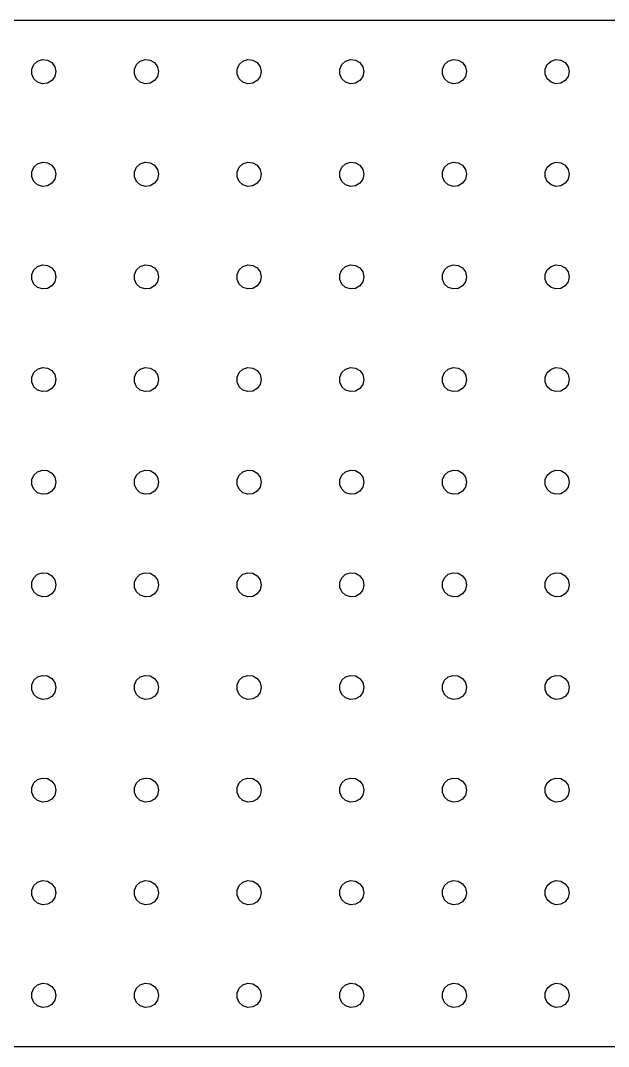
# Model space of a CAD drawing. Header units: metres. Extents: x 0 to 1714, y 0 to 1143.
# Drawn here: x 201 to 419.1, y 0.1 to 380.9 of the extents above; entities that cross this region are included whole.
import ezdxf

# ---------------------------------------------------------------- set-up
doc = ezdxf.new("R2010")
doc.units = ezdxf.units.M

msp = doc.modelspace()

# ---------------------------------------------------------------- linework, layer by layer
for p, q in [((559.859, 380.929), (11.6411, 380.929)), ((205.909, 364.595), (207.3, 365.847)), ((207.3, 365.847), (209.08, 366.425)), ((209.08, 366.425), (210.941, 366.23)), ((210.941, 366.23), (212.561, 365.294)), ((244.009, 364.595), (245.4, 365.847)), ((245.4, 365.847), (247.18, 366.425)), ((247.18, 366.425), (249.041, 366.23)), ((249.041, 366.23), (250.661, 365.294)), ((282.109, 364.595), (283.5, 365.847)), ((283.5, 365.847), (285.28, 366.425)), ((285.28, 366.425), (287.141, 366.23)), ((287.141, 366.23), (288.761, 365.294)), ((320.209, 364.595), (321.6, 365.847)), ((321.6, 365.847), (323.38, 366.425)), ((323.38, 366.425), (325.241, 366.23)), ((325.241, 366.23), (326.861, 365.294)), ((358.309, 364.595), (359.7, 365.847)), ((359.7, 365.847), (361.48, 366.425)), ((361.48, 366.425), (363.341, 366.23)), ((363.341, 366.23), (364.961, 365.294)), ((396.409, 364.595), (397.8, 365.847)), ((397.8, 365.847), (399.58, 366.425)), ((399.58, 366.425), (401.441, 366.23)), ((401.441, 366.23), (403.061, 365.294)), ((205.148, 362.886), (205.909, 364.595)), ((205.148, 361.014), (205.148, 362.886)), ((212.561, 365.294), (213.661, 363.78)), ((213.661, 363.78), (214.05, 361.95)), ((214.05, 361.95), (213.661, 360.12)), ((243.248, 362.886), (244.009, 364.595)), ((243.248, 361.014), (243.248, 362.886)), ((250.661, 365.294), (251.761, 363.78)), ((251.761, 363.78), (252.15, 361.95)), ((252.15, 361.95), (251.761, 360.12)), ((281.348, 362.886), (282.109, 364.595)), ((281.348, 361.014), (281.348, 362.886)), ((288.761, 365.294), (289.861, 363.78)), ((289.861, 363.78), (290.25, 361.95)), ((290.25, 361.95), (289.861, 360.12)), ((319.448, 362.886), (320.209, 364.595)), ((319.448, 361.014), (319.448, 362.886)), ((326.861, 365.294), (327.961, 363.78)), ((327.961, 363.78), (328.35, 361.95)), ((328.35, 361.95), (327.961, 360.12)), ((357.548, 362.886), (358.309, 364.595)), ((357.548, 361.014), (357.548, 362.886)), ((364.961, 365.294), (366.061, 363.78)), ((366.061, 363.78), (366.45, 361.95)), ((366.45, 361.95), (366.061, 360.12)), ((395.648, 362.886), (396.409, 364.595)), ((395.648, 361.014), (395.648, 362.886)), ((403.061, 365.294), (404.161, 363.78)), ((404.161, 363.78), (404.55, 361.95)), ((404.55, 361.95), (404.161, 360.12)), ((205.909, 359.305), (205.148, 361.014)), ((207.3, 358.053), (205.909, 359.305)), ((209.08, 357.475), (207.3, 358.053)), ((212.561, 358.606), (210.941, 357.67)), ((213.661, 360.12), (212.561, 358.606)), ((244.009, 359.305), (243.248, 361.014)), ((245.4, 358.053), (244.009, 359.305)), ((247.18, 357.475), (245.4, 358.053)), ((250.661, 358.606), (249.041, 357.67)), ((251.761, 360.12), (250.661, 358.606)), ((282.109, 359.305), (281.348, 361.014)), ((283.5, 358.053), (282.109, 359.305)), ((285.28, 357.475), (283.5, 358.053)), ((288.761, 358.606), (287.141, 357.67)), ((289.861, 360.12), (288.761, 358.606)), ((320.209, 359.305), (319.448, 361.014)), ((321.6, 358.053), (320.209, 359.305)), ((323.38, 357.475), (321.6, 358.053)), ((326.861, 358.606), (325.241, 357.67)), ((327.961, 360.12), (326.861, 358.606)), ((358.309, 359.305), (357.548, 361.014)), ((359.7, 358.053), (358.309, 359.305)), ((361.48, 357.475), (359.7, 358.053)), ((364.961, 358.606), (363.341, 357.67)), ((366.061, 360.12), (364.961, 358.606)), ((396.409, 359.305), (395.648, 361.014)), ((397.8, 358.053), (396.409, 359.305)), ((399.58, 357.475), (397.8, 358.053)), ((403.061, 358.606), (401.441, 357.67)), ((404.161, 360.12), (403.061, 358.606)), ((210.941, 357.67), (209.08, 357.475)), ((249.041, 357.67), (247.18, 357.475)), ((287.141, 357.67), (285.28, 357.475)), ((325.241, 357.67), (323.38, 357.475)), ((363.341, 357.67), (361.48, 357.475)), ((401.441, 357.67), (399.58, 357.475)), ((205.909, 326.495), (207.3, 327.747)), ((207.3, 327.747), (209.08, 328.325)), ((209.08, 328.325), (210.941, 328.13)), ((210.941, 328.13), (212.561, 327.194)), ((244.009, 326.495), (245.4, 327.747)), ((245.4, 327.747), (247.18, 328.325)), ((247.18, 328.325), (249.041, 328.13)), ((249.041, 328.13), (250.661, 327.194)), ((282.109, 326.495), (283.5, 327.747)), ((283.5, 327.747), (285.28, 328.325)), ((285.28, 328.325), (287.141, 328.13)), ((287.141, 328.13), (288.761, 327.194)), ((320.209, 326.495), (321.6, 327.747)), ((321.6, 327.747), (323.38, 328.325)), ((323.38, 328.325), (325.241, 328.13)), ((325.241, 328.13), (326.861, 327.194)), ((358.309, 326.495), (359.7, 327.747)), ((359.7, 327.747), (361.48, 328.325)), ((361.48, 328.325), (363.341, 328.13)), ((363.341, 328.13), (364.961, 327.194)), ((396.409, 326.495), (397.8, 327.747)), ((397.8, 327.747), (399.58, 328.325)), ((399.58, 328.325), (401.441, 328.13)), ((401.441, 328.13), (403.061, 327.194)), ((205.148, 324.786), (205.909, 326.495)), ((205.148, 322.914), (205.148, 324.786)), ((212.561, 327.194), (213.661, 325.68)), ((213.661, 325.68), (214.05, 323.85)), ((214.05, 323.85), (213.661, 322.02)), ((243.248, 324.786), (244.009, 326.495)), ((243.248, 322.914), (243.248, 324.786)), ((250.661, 327.194), (251.761, 325.68)), ((251.761, 325.68), (252.15, 323.85)), ((252.15, 323.85), (251.761, 322.02)), ((281.348, 324.786), (282.109, 326.495)), ((281.348, 322.914), (281.348, 324.786)), ((288.761, 327.194), (289.861, 325.68)), ((289.861, 325.68), (290.25, 323.85)), ((290.25, 323.85), (289.861, 322.02)), ((319.448, 324.786), (320.209, 326.495)), ((319.448, 322.914), (319.448, 324.786)), ((326.861, 327.194), (327.961, 325.68)), ((327.961, 325.68), (328.35, 323.85)), ((328.35, 323.85), (327.961, 322.02)), ((357.548, 324.786), (358.309, 326.495)), ((357.548, 322.914), (357.548, 324.786)), ((364.961, 327.194), (366.061, 325.68)), ((366.061, 325.68), (366.45, 323.85)), ((366.45, 323.85), (366.061, 322.02)), ((395.648, 324.786), (396.409, 326.495)), ((395.648, 322.914), (395.648, 324.786)), ((403.061, 327.194), (404.161, 325.68)), ((404.161, 325.68), (404.55, 323.85)), ((404.55, 323.85), (404.161, 322.02)), ((205.909, 321.205), (205.148, 322.914)), ((207.3, 319.953), (205.909, 321.205)), ((209.08, 319.375), (207.3, 319.953)), ((212.561, 320.506), (210.941, 319.57)), ((213.661, 322.02), (212.561, 320.506)), ((244.009, 321.205), (243.248, 322.914)), ((245.4, 319.953), (244.009, 321.205)), ((247.18, 319.375), (245.4, 319.953)), ((250.661, 320.506), (249.041, 319.57)), ((251.761, 322.02), (250.661, 320.506)), ((282.109, 321.205), (281.348, 322.914)), ((283.5, 319.953), (282.109, 321.205)), ((285.28, 319.375), (283.5, 319.953)), ((288.761, 320.506), (287.141, 319.57)), ((289.861, 322.02), (288.761, 320.506)), ((320.209, 321.205), (319.448, 322.914)), ((321.6, 319.953), (320.209, 321.205)), ((323.38, 319.375), (321.6, 319.953)), ((326.861, 320.506), (325.241, 319.57)), ((327.961, 322.02), (326.861, 320.506)), ((358.309, 321.205), (357.548, 322.914)), ((359.7, 319.953), (358.309, 321.205)), ((361.48, 319.375), (359.7, 319.953)), ((364.961, 320.506), (363.341, 319.57)), ((366.061, 322.02), (364.961, 320.506)), ((396.409, 321.205), (395.648, 322.914)), ((397.8, 319.953), (396.409, 321.205)), ((399.58, 319.375), (397.8, 319.953)), ((403.061, 320.506), (401.441, 319.57)), ((404.161, 322.02), (403.061, 320.506)), ((210.941, 319.57), (209.08, 319.375)), ((249.041, 319.57), (247.18, 319.375)), ((287.141, 319.57), (285.28, 319.375)), ((325.241, 319.57), (323.38, 319.375)), ((363.341, 319.57), (361.48, 319.375)), ((401.441, 319.57), (399.58, 319.375)), ((205.909, 288.395), (207.3, 289.647)), ((207.3, 289.647), (209.08, 290.225)), ((209.08, 290.225), (210.941, 290.03)), ((210.941, 290.03), (212.561, 289.094)), ((244.009, 288.395), (245.4, 289.647)), ((245.4, 289.647), (247.18, 290.225)), ((247.18, 290.225), (249.041, 290.03)), ((249.041, 290.03), (250.661, 289.094)), ((282.109, 288.395), (283.5, 289.647)), ((283.5, 289.647), (285.28, 290.225)), ((285.28, 290.225), (287.141, 290.03)), ((287.141, 290.03), (288.761, 289.094)), ((320.209, 288.395), (321.6, 289.647)), ((321.6, 289.647), (323.38, 290.225)), ((323.38, 290.225), (325.241, 290.03)), ((325.241, 290.03), (326.861, 289.094)), ((358.309, 288.395), (359.7, 289.647)), ((359.7, 289.647), (361.48, 290.225)), ((361.48, 290.225), (363.341, 290.03)), ((363.341, 290.03), (364.961, 289.094)), ((396.409, 288.395), (397.8, 289.647)), ((397.8, 289.647), (399.58, 290.225)), ((399.58, 290.225), (401.441, 290.03)), ((401.441, 290.03), (403.061, 289.094)), ((205.148, 286.686), (205.909, 288.395)), ((205.148, 284.814), (205.148, 286.686)), ((212.561, 289.094), (213.661, 287.58)), ((213.661, 287.58), (214.05, 285.75)), ((214.05, 285.75), (213.661, 283.92)), ((243.248, 286.686), (244.009, 288.395)), ((243.248, 284.814), (243.248, 286.686)), ((250.661, 289.094), (251.761, 287.58)), ((251.761, 287.58), (252.15, 285.75)), ((252.15, 285.75), (251.761, 283.92)), ((281.348, 286.686), (282.109, 288.395)), ((281.348, 284.814), (281.348, 286.686)), ((288.761, 289.094), (289.861, 287.58)), ((289.861, 287.58), (290.25, 285.75)), ((290.25, 285.75), (289.861, 283.92)), ((319.448, 286.686), (320.209, 288.395)), ((319.448, 284.814), (319.448, 286.686)), ((326.861, 289.094), (327.961, 287.58)), ((327.961, 287.58), (328.35, 285.75)), ((328.35, 285.75), (327.961, 283.92)), ((357.548, 286.686), (358.309, 288.395)), ((357.548, 284.814), (357.548, 286.686)), ((364.961, 289.094), (366.061, 287.58)), ((366.061, 287.58), (366.45, 285.75)), ((366.45, 285.75), (366.061, 283.92)), ((395.648, 286.686), (396.409, 288.395)), ((395.648, 284.814), (395.648, 286.686)), ((403.061, 289.094), (404.161, 287.58)), ((404.161, 287.58), (404.55, 285.75)), ((404.55, 285.75), (404.161, 283.92)), ((205.909, 283.105), (205.148, 284.814)), ((207.3, 281.853), (205.909, 283.105)), ((209.08, 281.275), (207.3, 281.853)), ((212.561, 282.406), (210.941, 281.47)), ((213.661, 283.92), (212.561, 282.406)), ((244.009, 283.105), (243.248, 284.814)), ((245.4, 281.853), (244.009, 283.105)), ((247.18, 281.275), (245.4, 281.853)), ((250.661, 282.406), (249.041, 281.47)), ((251.761, 283.92), (250.661, 282.406)), ((282.109, 283.105), (281.348, 284.814)), ((283.5, 281.853), (282.109, 283.105)), ((285.28, 281.275), (283.5, 281.853)), ((288.761, 282.406), (287.141, 281.47)), ((289.861, 283.92), (288.761, 282.406)), ((320.209, 283.105), (319.448, 284.814)), ((321.6, 281.853), (320.209, 283.105)), ((323.38, 281.275), (321.6, 281.853)), ((326.861, 282.406), (325.241, 281.47)), ((327.961, 283.92), (326.861, 282.406)), ((358.309, 283.105), (357.548, 284.814)), ((359.7, 281.853), (358.309, 283.105)), ((361.48, 281.275), (359.7, 281.853)), ((364.961, 282.406), (363.341, 281.47)), ((366.061, 283.92), (364.961, 282.406)), ((396.409, 283.105), (395.648, 284.814)), ((397.8, 281.853), (396.409, 283.105)), ((399.58, 281.275), (397.8, 281.853)), ((403.061, 282.406), (401.441, 281.47)), ((404.161, 283.92), (403.061, 282.406)), ((210.941, 281.47), (209.08, 281.275)), ((249.041, 281.47), (247.18, 281.275)), ((287.141, 281.47), (285.28, 281.275)), ((325.241, 281.47), (323.38, 281.275)), ((363.341, 281.47), (361.48, 281.275)), ((401.441, 281.47), (399.58, 281.275)), ((205.909, 250.295), (207.3, 251.547)), ((207.3, 251.547), (209.08, 252.125)), ((209.08, 252.125), (210.941, 251.93)), ((210.941, 251.93), (212.561, 250.994)), ((244.009, 250.295), (245.4, 251.547)), ((245.4, 251.547), (247.18, 252.125)), ((247.18, 252.125), (249.041, 251.93)), ((249.041, 251.93), (250.661, 250.994)), ((282.109, 250.295), (283.5, 251.547)), ((283.5, 251.547), (285.28, 252.125)), ((285.28, 252.125), (287.141, 251.93)), ((287.141, 251.93), (288.761, 250.994)), ((320.209, 250.295), (321.6, 251.547)), ((321.6, 251.547), (323.38, 252.125)), ((323.38, 252.125), (325.241, 251.93)), ((325.241, 251.93), (326.861, 250.994)), ((358.309, 250.295), (359.7, 251.547)), ((359.7, 251.547), (361.48, 252.125)), ((361.48, 252.125), (363.341, 251.93)), ((363.341, 251.93), (364.961, 250.994)), ((396.409, 250.295), (397.8, 251.547)), ((397.8, 251.547), (399.58, 252.125)), ((399.58, 252.125), (401.441, 251.93)), ((401.441, 251.93), (403.061, 250.994)), ((205.148, 248.586), (205.909, 250.295)), ((205.148, 246.714), (205.148, 248.586)), ((212.561, 250.994), (213.661, 249.48)), ((213.661, 249.48), (214.05, 247.65)), ((214.05, 247.65), (213.661, 245.82)), ((243.248, 248.586), (244.009, 250.295)), ((243.248, 246.714), (243.248, 248.586)), ((250.661, 250.994), (251.761, 249.48)), ((251.761, 249.48), (252.15, 247.65)), ((252.15, 247.65), (251.761, 245.82)), ((281.348, 248.586), (282.109, 250.295)), ((281.348, 246.714), (281.348, 248.586)), ((288.761, 250.994), (289.861, 249.48)), ((289.861, 249.48), (290.25, 247.65)), ((290.25, 247.65), (289.861, 245.82)), ((319.448, 248.586), (320.209, 250.295)), ((319.448, 246.714), (319.448, 248.586)), ((326.861, 250.994), (327.961, 249.48)), ((327.961, 249.48), (328.35, 247.65)), ((328.35, 247.65), (327.961, 245.82)), ((357.548, 248.586), (358.309, 250.295)), ((357.548, 246.714), (357.548, 248.586)), ((364.961, 250.994), (366.061, 249.48)), ((366.061, 249.48), (366.45, 247.65)), ((366.45, 247.65), (366.061, 245.82)), ((395.648, 248.586), (396.409, 250.295)), ((395.648, 246.714), (395.648, 248.586)), ((403.061, 250.994), (404.161, 249.48)), ((404.161, 249.48), (404.55, 247.65)), ((404.55, 247.65), (404.161, 245.82)), ((205.909, 245.005), (205.148, 246.714)), ((207.3, 243.753), (205.909, 245.005)), ((209.08, 243.175), (207.3, 243.753)), ((212.561, 244.306), (210.941, 243.37)), ((213.661, 245.82), (212.561, 244.306)), ((244.009, 245.005), (243.248, 246.714)), ((245.4, 243.753), (244.009, 245.005)), ((247.18, 243.175), (245.4, 243.753)), ((250.661, 244.306), (249.041, 243.37)), ((251.761, 245.82), (250.661, 244.306)), ((282.109, 245.005), (281.348, 246.714)), ((283.5, 243.753), (282.109, 245.005)), ((285.28, 243.175), (283.5, 243.753)), ((288.761, 244.306), (287.141, 243.37)), ((289.861, 245.82), (288.761, 244.306)), ((320.209, 245.005), (319.448, 246.714)), ((321.6, 243.753), (320.209, 245.005)), ((323.38, 243.175), (321.6, 243.753)), ((326.861, 244.306), (325.241, 243.37)), ((327.961, 245.82), (326.861, 244.306)), ((358.309, 245.005), (357.548, 246.714)), ((359.7, 243.753), (358.309, 245.005)), ((361.48, 243.175), (359.7, 243.753)), ((364.961, 244.306), (363.341, 243.37)), ((366.061, 245.82), (364.961, 244.306)), ((396.409, 245.005), (395.648, 246.714)), ((397.8, 243.753), (396.409, 245.005)), ((399.58, 243.175), (397.8, 243.753)), ((403.061, 244.306), (401.441, 243.37)), ((404.161, 245.82), (403.061, 244.306)), ((210.941, 243.37), (209.08, 243.175)), ((249.041, 243.37), (247.18, 243.175)), ((287.141, 243.37), (285.28, 243.175)), ((325.241, 243.37), (323.38, 243.175)), ((363.341, 243.37), (361.48, 243.175)), ((401.441, 243.37), (399.58, 243.175)), ((205.909, 212.195), (207.3, 213.447)), ((207.3, 213.447), (209.08, 214.025)), ((209.08, 214.025), (210.941, 213.83)), ((210.941, 213.83), (212.561, 212.894)), ((244.009, 212.195), (245.4, 213.447)), ((245.4, 213.447), (247.18, 214.025)), ((247.18, 214.025), (249.041, 213.83)), ((249.041, 213.83), (250.661, 212.894)), ((282.109, 212.195), (283.5, 213.447)), ((283.5, 213.447), (285.28, 214.025)), ((285.28, 214.025), (287.141, 213.83)), ((287.141, 213.83), (288.761, 212.894)), ((320.209, 212.195), (321.6, 213.447)), ((321.6, 213.447), (323.38, 214.025)), ((323.38, 214.025), (325.241, 213.83)), ((325.241, 213.83), (326.861, 212.894)), ((358.309, 212.195), (359.7, 213.447)), ((359.7, 213.447), (361.48, 214.025)), ((361.48, 214.025), (363.341, 213.83)), ((363.341, 213.83), (364.961, 212.894)), ((396.409, 212.195), (397.8, 213.447)), ((397.8, 213.447), (399.58, 214.025)), ((399.58, 214.025), (401.441, 213.83)), ((401.441, 213.83), (403.061, 212.894)), ((205.148, 210.486), (205.909, 212.195)), ((205.148, 208.614), (205.148, 210.486)), ((212.561, 212.894), (213.661, 211.38)), ((213.661, 211.38), (214.05, 209.55)), ((214.05, 209.55), (213.661, 207.72)), ((243.248, 210.486), (244.009, 212.195)), ((243.248, 208.614), (243.248, 210.486)), ((250.661, 212.894), (251.761, 211.38)), ((251.761, 211.38), (252.15, 209.55)), ((252.15, 209.55), (251.761, 207.72)), ((281.348, 210.486), (282.109, 212.195)), ((281.348, 208.614), (281.348, 210.486)), ((288.761, 212.894), (289.861, 211.38)), ((289.861, 211.38), (290.25, 209.55)), ((290.25, 209.55), (289.861, 207.72)), ((319.448, 210.486), (320.209, 212.195)), ((319.448, 208.614), (319.448, 210.486)), ((326.861, 212.894), (327.961, 211.38)), ((327.961, 211.38), (328.35, 209.55)), ((328.35, 209.55), (327.961, 207.72)), ((357.548, 210.486), (358.309, 212.195)), ((357.548, 208.614), (357.548, 210.486)), ((364.961, 212.894), (366.061, 211.38)), ((366.061, 211.38), (366.45, 209.55)), ((366.45, 209.55), (366.061, 207.72)), ((395.648, 210.486), (396.409, 212.195)), ((395.648, 208.614), (395.648, 210.486)), ((403.061, 212.894), (404.161, 211.38)), ((404.161, 211.38), (404.55, 209.55)), ((404.55, 209.55), (404.161, 207.72)), ((205.909, 206.905), (205.148, 208.614)), ((207.3, 205.653), (205.909, 206.905)), ((212.561, 206.206), (210.941, 205.27)), ((213.661, 207.72), (212.561, 206.206)), ((244.009, 206.905), (243.248, 208.614)), ((245.4, 205.653), (244.009, 206.905)), ((250.661, 206.206), (249.041, 205.27)), ((251.761, 207.72), (250.661, 206.206)), ((282.109, 206.905), (281.348, 208.614)), ((283.5, 205.653), (282.109, 206.905)), ((288.761, 206.206), (287.141, 205.27)), ((289.861, 207.72), (288.761, 206.206)), ((320.209, 206.905), (319.448, 208.614)), ((321.6, 205.653), (320.209, 206.905)), ((326.861, 206.206), (325.241, 205.27)), ((327.961, 207.72), (326.861, 206.206)), ((358.309, 206.905), (357.548, 208.614)), ((359.7, 205.653), (358.309, 206.905)), ((364.961, 206.206), (363.341, 205.27)), ((366.061, 207.72), (364.961, 206.206)), ((396.409, 206.905), (395.648, 208.614)), ((397.8, 205.653), (396.409, 206.905)), ((403.061, 206.206), (401.441, 205.27)), ((404.161, 207.72), (403.061, 206.206)), ((209.08, 205.075), (207.3, 205.653)), ((210.941, 205.27), (209.08, 205.075)), ((247.18, 205.075), (245.4, 205.653)), ((249.041, 205.27), (247.18, 205.075)), ((285.28, 205.075), (283.5, 205.653)), ((287.141, 205.27), (285.28, 205.075)), ((323.38, 205.075), (321.6, 205.653)), ((325.241, 205.27), (323.38, 205.075)), ((361.48, 205.075), (359.7, 205.653)), ((363.341, 205.27), (361.48, 205.075)), ((399.58, 205.075), (397.8, 205.653)), ((401.441, 205.27), (399.58, 205.075)), ((205.909, 174.095), (207.3, 175.347)), ((207.3, 175.347), (209.08, 175.925)), ((209.08, 175.925), (210.941, 175.73)), ((210.941, 175.73), (212.561, 174.794)), ((244.009, 174.095), (245.4, 175.347)), ((245.4, 175.347), (247.18, 175.925)), ((247.18, 175.925), (249.041, 175.73)), ((249.041, 175.73), (250.661, 174.794)), ((282.109, 174.095), (283.5, 175.347)), ((283.5, 175.347), (285.28, 175.925)), ((285.28, 175.925), (287.141, 175.73)), ((287.141, 175.73), (288.761, 174.794)), ((320.209, 174.095), (321.6, 175.347)), ((321.6, 175.347), (323.38, 175.925)), ((323.38, 175.925), (325.241, 175.73)), ((325.241, 175.73), (326.861, 174.794)), ((358.309, 174.095), (359.7, 175.347)), ((359.7, 175.347), (361.48, 175.925)), ((361.48, 175.925), (363.341, 175.73)), ((363.341, 175.73), (364.961, 174.794)), ((396.409, 174.095), (397.8, 175.347)), ((397.8, 175.347), (399.58, 175.925)), ((399.58, 175.925), (401.441, 175.73)), ((401.441, 175.73), (403.061, 174.794)), ((205.148, 172.386), (205.909, 174.095)), ((205.148, 170.514), (205.148, 172.386)), ((212.561, 174.794), (213.661, 173.28)), ((213.661, 173.28), (214.05, 171.45)), ((214.05, 171.45), (213.661, 169.62)), ((243.248, 172.386), (244.009, 174.095)), ((243.248, 170.514), (243.248, 172.386)), ((250.661, 174.794), (251.761, 173.28)), ((251.761, 173.28), (252.15, 171.45)), ((252.15, 171.45), (251.761, 169.62)), ((281.348, 172.386), (282.109, 174.095)), ((281.348, 170.514), (281.348, 172.386)), ((288.761, 174.794), (289.861, 173.28)), ((289.861, 173.28), (290.25, 171.45)), ((290.25, 171.45), (289.861, 169.62)), ((319.448, 172.386), (320.209, 174.095)), ((319.448, 170.514), (319.448, 172.386)), ((326.861, 174.794), (327.961, 173.28)), ((327.961, 173.28), (328.35, 171.45)), ((328.35, 171.45), (327.961, 169.62)), ((357.548, 172.386), (358.309, 174.095)), ((357.548, 170.514), (357.548, 172.386)), ((364.961, 174.794), (366.061, 173.28)), ((366.061, 173.28), (366.45, 171.45)), ((366.45, 171.45), (366.061, 169.62)), ((395.648, 172.386), (396.409, 174.095)), ((395.648, 170.514), (395.648, 172.386)), ((403.061, 174.794), (404.161, 173.28)), ((404.161, 173.28), (404.55, 171.45)), ((404.55, 171.45), (404.161, 169.62)), ((205.909, 168.805), (205.148, 170.514)), ((207.3, 167.553), (205.909, 168.805)), ((212.561, 168.106), (210.941, 167.17)), ((213.661, 169.62), (212.561, 168.106)), ((244.009, 168.805), (243.248, 170.514)), ((245.4, 167.553), (244.009, 168.805)), ((250.661, 168.106), (249.041, 167.17)), ((251.761, 169.62), (250.661, 168.106)), ((282.109, 168.805), (281.348, 170.514)), ((283.5, 167.553), (282.109, 168.805)), ((288.761, 168.106), (287.141, 167.17)), ((289.861, 169.62), (288.761, 168.106)), ((320.209, 168.805), (319.448, 170.514)), ((321.6, 167.553), (320.209, 168.805)), ((326.861, 168.106), (325.241, 167.17)), ((327.961, 169.62), (326.861, 168.106)), ((358.309, 168.805), (357.548, 170.514)), ((359.7, 167.553), (358.309, 168.805)), ((364.961, 168.106), (363.341, 167.17)), ((366.061, 169.62), (364.961, 168.106)), ((396.409, 168.805), (395.648, 170.514)), ((397.8, 167.553), (396.409, 168.805)), ((403.061, 168.106), (401.441, 167.17)), ((404.161, 169.62), (403.061, 168.106)), ((209.08, 166.975), (207.3, 167.553)), ((210.941, 167.17), (209.08, 166.975)), ((247.18, 166.975), (245.4, 167.553)), ((249.041, 167.17), (247.18, 166.975)), ((285.28, 166.975), (283.5, 167.553)), ((287.141, 167.17), (285.28, 166.975)), ((323.38, 166.975), (321.6, 167.553)), ((325.241, 167.17), (323.38, 166.975)), ((361.48, 166.975), (359.7, 167.553)), ((363.341, 167.17), (361.48, 166.975)), ((399.58, 166.975), (397.8, 167.553)), ((401.441, 167.17), (399.58, 166.975)), ((205.909, 135.995), (207.3, 137.247)), ((207.3, 137.247), (209.08, 137.825)), ((209.08, 137.825), (210.941, 137.63)), ((210.941, 137.63), (212.561, 136.694)), ((244.009, 135.995), (245.4, 137.247)), ((245.4, 137.247), (247.18, 137.825)), ((247.18, 137.825), (249.041, 137.63)), ((249.041, 137.63), (250.661, 136.694)), ((282.109, 135.995), (283.5, 137.247)), ((283.5, 137.247), (285.28, 137.825)), ((285.28, 137.825), (287.141, 137.63)), ((287.141, 137.63), (288.761, 136.694)), ((320.209, 135.995), (321.6, 137.247)), ((321.6, 137.247), (323.38, 137.825)), ((323.38, 137.825), (325.241, 137.63)), ((325.241, 137.63), (326.861, 136.694)), ((358.309, 135.995), (359.7, 137.247)), ((359.7, 137.247), (361.48, 137.825)), ((361.48, 137.825), (363.341, 137.63)), ((363.341, 137.63), (364.961, 136.694)), ((396.409, 135.995), (397.8, 137.247)), ((397.8, 137.247), (399.58, 137.825)), ((399.58, 137.825), (401.441, 137.63)), ((401.441, 137.63), (403.061, 136.694)), ((205.148, 134.286), (205.909, 135.995)), ((205.148, 132.414), (205.148, 134.286)), ((212.561, 136.694), (213.661, 135.18)), ((213.661, 135.18), (214.05, 133.35)), ((214.05, 133.35), (213.661, 131.52)), ((243.248, 134.286), (244.009, 135.995)), ((243.248, 132.414), (243.248, 134.286)), ((250.661, 136.694), (251.761, 135.18)), ((251.761, 135.18), (252.15, 133.35)), ((252.15, 133.35), (251.761, 131.52)), ((281.348, 134.286), (282.109, 135.995)), ((281.348, 132.414), (281.348, 134.286)), ((288.761, 136.694), (289.861, 135.18)), ((289.861, 135.18), (290.25, 133.35)), ((290.25, 133.35), (289.861, 131.52)), ((319.448, 134.286), (320.209, 135.995)), ((319.448, 132.414), (319.448, 134.286)), ((326.861, 136.694), (327.961, 135.18)), ((327.961, 135.18), (328.35, 133.35)), ((328.35, 133.35), (327.961, 131.52)), ((357.548, 134.286), (358.309, 135.995)), ((357.548, 132.414), (357.548, 134.286)), ((364.961, 136.694), (366.061, 135.18)), ((366.061, 135.18), (366.45, 133.35)), ((366.45, 133.35), (366.061, 131.52)), ((395.648, 134.286), (396.409, 135.995)), ((395.648, 132.414), (395.648, 134.286)), ((403.061, 136.694), (404.161, 135.18)), ((404.161, 135.18), (404.55, 133.35)), ((404.55, 133.35), (404.161, 131.52)), ((205.909, 130.705), (205.148, 132.414)), ((207.3, 129.453), (205.909, 130.705)), ((212.561, 130.006), (210.941, 129.07)), ((213.661, 131.52), (212.561, 130.006)), ((244.009, 130.705), (243.248, 132.414)), ((245.4, 129.453), (244.009, 130.705)), ((250.661, 130.006), (249.041, 129.07)), ((251.761, 131.52), (250.661, 130.006)), ((282.109, 130.705), (281.348, 132.414)), ((283.5, 129.453), (282.109, 130.705)), ((288.761, 130.006), (287.141, 129.07)), ((289.861, 131.52), (288.761, 130.006)), ((320.209, 130.705), (319.448, 132.414)), ((321.6, 129.453), (320.209, 130.705)), ((326.861, 130.006), (325.241, 129.07)), ((327.961, 131.52), (326.861, 130.006)), ((358.309, 130.705), (357.548, 132.414)), ((359.7, 129.453), (358.309, 130.705)), ((364.961, 130.006), (363.341, 129.07)), ((366.061, 131.52), (364.961, 130.006)), ((396.409, 130.705), (395.648, 132.414)), ((397.8, 129.453), (396.409, 130.705)), ((403.061, 130.006), (401.441, 129.07)), ((404.161, 131.52), (403.061, 130.006)), ((209.08, 128.875), (207.3, 129.453)), ((210.941, 129.07), (209.08, 128.875)), ((247.18, 128.875), (245.4, 129.453)), ((249.041, 129.07), (247.18, 128.875)), ((285.28, 128.875), (283.5, 129.453)), ((287.141, 129.07), (285.28, 128.875)), ((323.38, 128.875), (321.6, 129.453)), ((325.241, 129.07), (323.38, 128.875)), ((361.48, 128.875), (359.7, 129.453)), ((363.341, 129.07), (361.48, 128.875)), ((399.58, 128.875), (397.8, 129.453)), ((401.441, 129.07), (399.58, 128.875)), ((205.909, 97.895), (207.3, 99.1471)), ((207.3, 99.1471), (209.08, 99.7253)), ((209.08, 99.7253), (210.941, 99.5297)), ((210.941, 99.5297), (212.561, 98.5941)), ((244.009, 97.895), (245.4, 99.1471)), ((245.4, 99.1471), (247.18, 99.7253)), ((247.18, 99.7253), (249.041, 99.5297)), ((249.041, 99.5297), (250.661, 98.5941)), ((282.109, 97.895), (283.5, 99.1471)), ((283.5, 99.1471), (285.28, 99.7253)), ((285.28, 99.7253), (287.141, 99.5297)), ((287.141, 99.5297), (288.761, 98.5941)), ((320.209, 97.895), (321.6, 99.1471)), ((321.6, 99.1471), (323.38, 99.7253)), ((323.38, 99.7253), (325.241, 99.5297)), ((325.241, 99.5297), (326.861, 98.5941)), ((358.309, 97.895), (359.7, 99.1471)), ((359.7, 99.1471), (361.48, 99.7253)), ((361.48, 99.7253), (363.341, 99.5297)), ((363.341, 99.5297), (364.961, 98.5941)), ((396.409, 97.895), (397.8, 99.1471)), ((397.8, 99.1471), (399.58, 99.7253)), ((399.58, 99.7253), (401.441, 99.5297)), ((401.441, 99.5297), (403.061, 98.5941)), ((205.148, 96.1856), (205.909, 97.895)), ((205.148, 94.3144), (205.148, 96.1856)), ((212.561, 98.5941), (213.661, 97.0803)), ((213.661, 97.0803), (214.05, 95.25)), ((214.05, 95.25), (213.661, 93.4197)), ((243.248, 96.1856), (244.009, 97.895)), ((243.248, 94.3144), (243.248, 96.1856)), ((250.661, 98.5941), (251.761, 97.0803)), ((251.761, 97.0803), (252.15, 95.25)), ((252.15, 95.25), (251.761, 93.4197)), ((281.348, 96.1856), (282.109, 97.895)), ((281.348, 94.3144), (281.348, 96.1856)), ((288.761, 98.5941), (289.861, 97.0803)), ((289.861, 97.0803), (290.25, 95.25)), ((290.25, 95.25), (289.861, 93.4197)), ((319.448, 96.1856), (320.209, 97.895)), ((319.448, 94.3144), (319.448, 96.1856)), ((326.861, 98.5941), (327.961, 97.0803)), ((327.961, 97.0803), (328.35, 95.25)), ((328.35, 95.25), (327.961, 93.4197)), ((357.548, 96.1856), (358.309, 97.895)), ((357.548, 94.3144), (357.548, 96.1856)), ((364.961, 98.5941), (366.061, 97.0803)), ((366.061, 97.0803), (366.45, 95.25)), ((366.45, 95.25), (366.061, 93.4197)), ((395.648, 96.1856), (396.409, 97.895)), ((395.648, 94.3144), (395.648, 96.1856)), ((403.061, 98.5941), (404.161, 97.0803)), ((404.161, 97.0803), (404.55, 95.25)), ((404.55, 95.25), (404.161, 93.4197)), ((205.909, 92.605), (205.148, 94.3144)), ((207.3, 91.3529), (205.909, 92.605)), ((212.561, 91.9058), (210.941, 90.9702)), ((213.661, 93.4197), (212.561, 91.9058)), ((244.009, 92.605), (243.248, 94.3144)), ((245.4, 91.3529), (244.009, 92.605)), ((250.661, 91.9058), (249.041, 90.9702)), ((251.761, 93.4197), (250.661, 91.9058)), ((282.109, 92.605), (281.348, 94.3144)), ((283.5, 91.3529), (282.109, 92.605)), ((288.761, 91.9058), (287.141, 90.9702)), ((289.861, 93.4197), (288.761, 91.9058)), ((320.209, 92.605), (319.448, 94.3144)), ((321.6, 91.3529), (320.209, 92.605)), ((326.861, 91.9058), (325.241, 90.9702)), ((327.961, 93.4197), (326.861, 91.9058)), ((358.309, 92.605), (357.548, 94.3144)), ((359.7, 91.3529), (358.309, 92.605)), ((364.961, 91.9058), (363.341, 90.9702)), ((366.061, 93.4197), (364.961, 91.9058)), ((396.409, 92.605), (395.648, 94.3144)), ((397.8, 91.3529), (396.409, 92.605)), ((403.061, 91.9058), (401.441, 90.9702)), ((404.161, 93.4197), (403.061, 91.9058)), ((209.08, 90.7746), (207.3, 91.3529)), ((210.941, 90.9702), (209.08, 90.7746)), ((247.18, 90.7746), (245.4, 91.3529)), ((249.041, 90.9702), (247.18, 90.7746)), ((285.28, 90.7746), (283.5, 91.3529)), ((287.141, 90.9702), (285.28, 90.7746)), ((323.38, 90.7746), (321.6, 91.3529)), ((325.241, 90.9702), (323.38, 90.7746)), ((361.48, 90.7746), (359.7, 91.3529)), ((363.341, 90.9702), (361.48, 90.7746)), ((399.58, 90.7746), (397.8, 91.3529)), ((401.441, 90.9702), (399.58, 90.7746)), ((205.909, 59.795), (207.3, 61.0471)), ((207.3, 61.0471), (209.08, 61.6253)), ((209.08, 61.6253), (210.941, 61.4297)), ((210.941, 61.4297), (212.561, 60.4941)), ((244.009, 59.795), (245.4, 61.0471)), ((245.4, 61.0471), (247.18, 61.6253)), ((247.18, 61.6253), (249.041, 61.4297)), ((249.041, 61.4297), (250.661, 60.4941)), ((282.109, 59.795), (283.5, 61.0471)), ((283.5, 61.0471), (285.28, 61.6253)), ((285.28, 61.6253), (287.141, 61.4297)), ((287.141, 61.4297), (288.761, 60.4941)), ((320.209, 59.795), (321.6, 61.0471)), ((321.6, 61.0471), (323.38, 61.6253)), ((323.38, 61.6253), (325.241, 61.4297)), ((325.241, 61.4297), (326.861, 60.4941)), ((358.309, 59.795), (359.7, 61.0471)), ((359.7, 61.0471), (361.48, 61.6253)), ((361.48, 61.6253), (363.341, 61.4297)), ((363.341, 61.4297), (364.961, 60.4941)), ((396.409, 59.795), (397.8, 61.0471)), ((397.8, 61.0471), (399.58, 61.6253)), ((399.58, 61.6253), (401.441, 61.4297)), ((401.441, 61.4297), (403.061, 60.4941)), ((205.148, 58.0856), (205.909, 59.795)), ((205.148, 56.2144), (205.148, 58.0856)), ((212.561, 60.4941), (213.661, 58.9803)), ((213.661, 58.9803), (214.05, 57.15)), ((214.05, 57.15), (213.661, 55.3197)), ((243.248, 58.0856), (244.009, 59.795)), ((243.248, 56.2144), (243.248, 58.0856)), ((250.661, 60.4941), (251.761, 58.9803)), ((251.761, 58.9803), (252.15, 57.15)), ((252.15, 57.15), (251.761, 55.3197)), ((281.348, 58.0856), (282.109, 59.795)), ((281.348, 56.2144), (281.348, 58.0856)), ((288.761, 60.4941), (289.861, 58.9803)), ((289.861, 58.9803), (290.25, 57.15)), ((290.25, 57.15), (289.861, 55.3197)), ((319.448, 58.0856), (320.209, 59.795)), ((319.448, 56.2144), (319.448, 58.0856)), ((326.861, 60.4941), (327.961, 58.9803)), ((327.961, 58.9803), (328.35, 57.15)), ((328.35, 57.15), (327.961, 55.3197)), ((357.548, 58.0856), (358.309, 59.795)), ((357.548, 56.2144), (357.548, 58.0856)), ((364.961, 60.4941), (366.061, 58.9803)), ((366.061, 58.9803), (366.45, 57.15)), ((366.45, 57.15), (366.061, 55.3197)), ((395.648, 58.0856), (396.409, 59.795)), ((395.648, 56.2144), (395.648, 58.0856)), ((403.061, 60.4941), (404.161, 58.9803)), ((404.161, 58.9803), (404.55, 57.15)), ((404.55, 57.15), (404.161, 55.3197)), ((205.909, 54.505), (205.148, 56.2144)), ((207.3, 53.2529), (205.909, 54.505)), ((212.561, 53.8058), (210.941, 52.8702)), ((213.661, 55.3197), (212.561, 53.8058)), ((244.009, 54.505), (243.248, 56.2144)), ((245.4, 53.2529), (244.009, 54.505)), ((250.661, 53.8058), (249.041, 52.8702)), ((251.761, 55.3197), (250.661, 53.8058)), ((282.109, 54.505), (281.348, 56.2144)), ((283.5, 53.2529), (282.109, 54.505)), ((288.761, 53.8058), (287.141, 52.8702)), ((289.861, 55.3197), (288.761, 53.8058)), ((320.209, 54.505), (319.448, 56.2144)), ((321.6, 53.2529), (320.209, 54.505)), ((326.861, 53.8058), (325.241, 52.8702)), ((327.961, 55.3197), (326.861, 53.8058)), ((358.309, 54.505), (357.548, 56.2144)), ((359.7, 53.2529), (358.309, 54.505)), ((364.961, 53.8058), (363.341, 52.8702)), ((366.061, 55.3197), (364.961, 53.8058)), ((396.409, 54.505), (395.648, 56.2144)), ((397.8, 53.2529), (396.409, 54.505)), ((403.061, 53.8058), (401.441, 52.8702)), ((404.161, 55.3197), (403.061, 53.8058)), ((209.08, 52.6746), (207.3, 53.2529)), ((210.941, 52.8702), (209.08, 52.6746)), ((247.18, 52.6746), (245.4, 53.2529)), ((249.041, 52.8702), (247.18, 52.6746)), ((285.28, 52.6746), (283.5, 53.2529)), ((287.141, 52.8702), (285.28, 52.6746)), ((323.38, 52.6746), (321.6, 53.2529)), ((325.241, 52.8702), (323.38, 52.6746)), ((361.48, 52.6746), (359.7, 53.2529)), ((363.341, 52.8702), (361.48, 52.6746)), ((399.58, 52.6746), (397.8, 53.2529)), ((401.441, 52.8702), (399.58, 52.6746)), ((205.909, 21.695), (207.3, 22.9471)), ((207.3, 22.9471), (209.08, 23.5253)), ((209.08, 23.5253), (210.941, 23.3297)), ((210.941, 23.3297), (212.561, 22.3941)), ((244.009, 21.695), (245.4, 22.9471)), ((245.4, 22.9471), (247.18, 23.5253)), ((247.18, 23.5253), (249.041, 23.3297)), ((249.041, 23.3297), (250.661, 22.3941)), ((282.109, 21.695), (283.5, 22.9471)), ((283.5, 22.9471), (285.28, 23.5253)), ((285.28, 23.5253), (287.141, 23.3297)), ((287.141, 23.3297), (288.761, 22.3941)), ((320.209, 21.695), (321.6, 22.9471)), ((321.6, 22.9471), (323.38, 23.5253)), ((323.38, 23.5253), (325.241, 23.3297)), ((325.241, 23.3297), (326.861, 22.3941)), ((358.309, 21.695), (359.7, 22.9471)), ((359.7, 22.9471), (361.48, 23.5253)), ((361.48, 23.5253), (363.341, 23.3297)), ((363.341, 23.3297), (364.961, 22.3941)), ((396.409, 21.695), (397.8, 22.9471)), ((397.8, 22.9471), (399.58, 23.5253)), ((399.58, 23.5253), (401.441, 23.3297)), ((401.441, 23.3297), (403.061, 22.3941)), ((205.148, 19.9856), (205.909, 21.695)), ((205.148, 18.1144), (205.148, 19.9856)), ((212.561, 22.3941), (213.661, 20.8803)), ((213.661, 20.8803), (214.05, 19.05)), ((214.05, 19.05), (213.661, 17.2197)), ((243.248, 19.9856), (244.009, 21.695)), ((243.248, 18.1144), (243.248, 19.9856)), ((250.661, 22.3941), (251.761, 20.8803)), ((251.761, 20.8803), (252.15, 19.05)), ((252.15, 19.05), (251.761, 17.2197)), ((281.348, 19.9856), (282.109, 21.695)), ((281.348, 18.1144), (281.348, 19.9856)), ((288.761, 22.3941), (289.861, 20.8803)), ((289.861, 20.8803), (290.25, 19.05)), ((290.25, 19.05), (289.861, 17.2197)), ((319.448, 19.9856), (320.209, 21.695)), ((319.448, 18.1144), (319.448, 19.9856)), ((326.861, 22.3941), (327.961, 20.8803)), ((327.961, 20.8803), (328.35, 19.05)), ((328.35, 19.05), (327.961, 17.2197)), ((357.548, 19.9856), (358.309, 21.695)), ((357.548, 18.1144), (357.548, 19.9856)), ((364.961, 22.3941), (366.061, 20.8803)), ((366.061, 20.8803), (366.45, 19.05)), ((366.45, 19.05), (366.061, 17.2197)), ((395.648, 19.9856), (396.409, 21.695)), ((395.648, 18.1144), (395.648, 19.9856)), ((403.061, 22.3941), (404.161, 20.8803)), ((404.161, 20.8803), (404.55, 19.05)), ((404.55, 19.05), (404.161, 17.2197)), ((205.909, 16.405), (205.148, 18.1144)), ((207.3, 15.1529), (205.909, 16.405)), ((212.561, 15.7058), (210.941, 14.7702)), ((213.661, 17.2197), (212.561, 15.7058)), ((244.009, 16.405), (243.248, 18.1144)), ((245.4, 15.1529), (244.009, 16.405)), ((250.661, 15.7058), (249.041, 14.7702)), ((251.761, 17.2197), (250.661, 15.7058)), ((282.109, 16.405), (281.348, 18.1144)), ((283.5, 15.1529), (282.109, 16.405)), ((288.761, 15.7058), (287.141, 14.7702)), ((289.861, 17.2197), (288.761, 15.7058)), ((320.209, 16.405), (319.448, 18.1144)), ((321.6, 15.1529), (320.209, 16.405)), ((326.861, 15.7058), (325.241, 14.7702)), ((327.961, 17.2197), (326.861, 15.7058)), ((358.309, 16.405), (357.548, 18.1144)), ((359.7, 15.1529), (358.309, 16.405)), ((364.961, 15.7058), (363.341, 14.7702)), ((366.061, 17.2197), (364.961, 15.7058)), ((396.409, 16.405), (395.648, 18.1144)), ((397.8, 15.1529), (396.409, 16.405)), ((403.061, 15.7058), (401.441, 14.7702)), ((404.161, 17.2197), (403.061, 15.7058)), ((209.08, 14.5746), (207.3, 15.1529)), ((210.941, 14.7702), (209.08, 14.5746)), ((247.18, 14.5746), (245.4, 15.1529)), ((249.041, 14.7702), (247.18, 14.5746)), ((285.28, 14.5746), (283.5, 15.1529)), ((287.141, 14.7702), (285.28, 14.5746)), ((323.38, 14.5746), (321.6, 15.1529)), ((325.241, 14.7702), (323.38, 14.5746)), ((361.48, 14.5746), (359.7, 15.1529)), ((363.341, 14.7702), (361.48, 14.5746)), ((399.58, 14.5746), (397.8, 15.1529)), ((401.441, 14.7702), (399.58, 14.5746)), ((11.6411, 0.0712), (559.859, 0.0712))]:
    msp.add_line(p, q)

doc.saveas('drawing.dxf')
